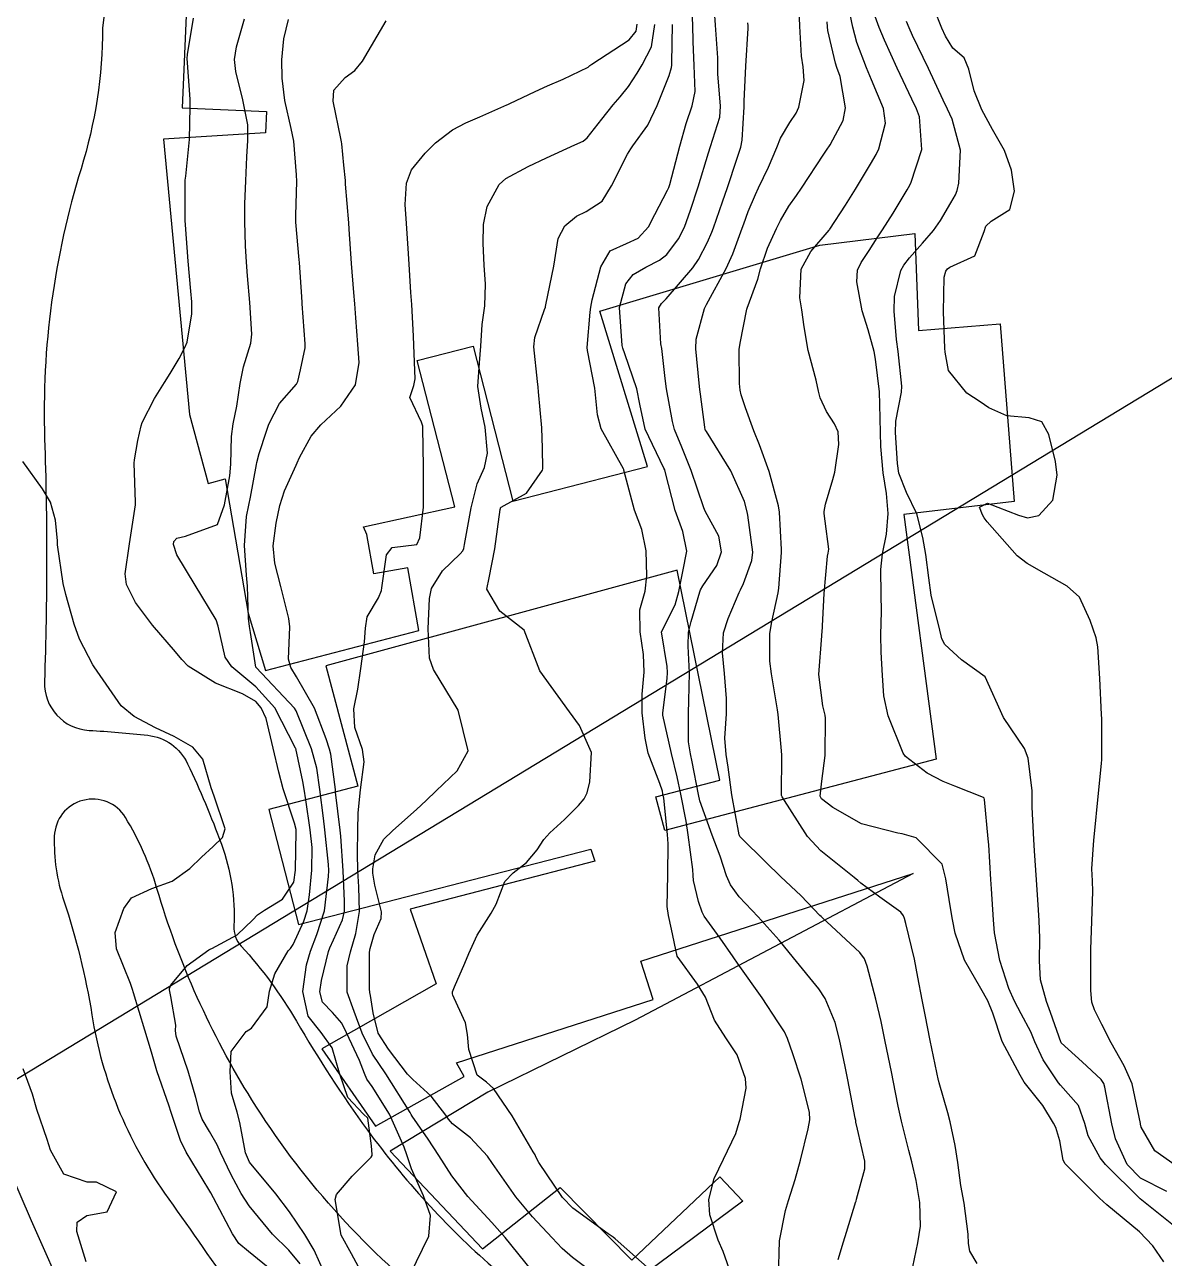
# Model space of a CAD drawing. Header units: metres. Extents: x 318500 to 325275, y 7408834 to 7428799.
# Drawn here: x 321069.2 to 321125.4, y 7409623 to 7409683.9 of the extents above; entities that cross this region are included whole.
import ezdxf

# ---------------------------------------------------------------- set-up
doc = ezdxf.new("R2010")
doc.units = ezdxf.units.M
doc.header["$MEASUREMENT"] = 0
doc.linetypes.add('CONTINUO', pattern=[0])
for name, color, linetype in [('Curvas de Nivel 1m', 11, 'Continuous'), ('Curvas de Nivel 5m', 15, 'Continuous'), ('Edificações', 30, 'Continuous'), ('TEXTO', 45, 'Continuous'), ('Vias Primárias', 230, 'Continuous')]:
    doc.layers.add(name, color=color, linetype=linetype)

msp = doc.modelspace()

# ---------------------------------------------------------------- linework, layer by layer
at = {"layer": 'Curvas de Nivel 1m', "flags": 128}
for points, elevation in [([(321113.027, 7409622.546), (321113.279, 7409623.724), (321113.406, 7409624.549), (321113.366, 7409625.723), (321113.196, 7409626.796), (321112.981, 7409627.729), (321112.836, 7409628.282), (321112.475, 7409629.737), (321112.311, 7409630.481), (321112.06, 7409631.743), (321111.99, 7409632.088), (321111.645, 7409633.747), (321111.457, 7409634.661), (321111.204, 7409635.752), (321110.772, 7409637.388), (321110.635, 7409637.758), (321110.415, 7409638.064), (321108.549, 7409639.788), (321108.494, 7409639.842), (321108.441, 7409639.891), (321107.507, 7409640.86), (321106.494, 7409641.819), (321106.46, 7409641.851), (321105.803, 7409642.493), (321104.489, 7409643.795), (321104.464, 7409643.84), (321104.449, 7409643.883), (321104.082, 7409645.847), (321103.907, 7409647.223), (321103.809, 7409647.851), (321103.75, 7409648.654), (321103.819, 7409649.851), (321103.817, 7409650.616), (321103.72, 7409651.853), (321103.625, 7409652.869), (321103.675, 7409653.854), (321103.912, 7409654.569), (321104.452, 7409655.843), (321104.515, 7409655.979), (321104.657, 7409656.298), (321105.082, 7409657.427), (321105.117, 7409657.836), (321104.878, 7409659.659), (321104.848, 7409659.839), (321104.708, 7409660.348), (321104.032, 7409661.85), (321102.832, 7409663.796), (321102.788, 7409663.87), (321102.777, 7409663.887), (321102.761, 7409664.006), (321102.54, 7409665.636), (321102.506, 7409665.874), (321102.471, 7409666.188), (321102.312, 7409667.877), (321102.334, 7409668.36), (321102.741, 7409669.871), (321102.842, 7409670.078), (321103.805, 7409671.856), (321104.141, 7409672.581), (321104.606, 7409673.844), (321104.68, 7409674.056), (321104.902, 7409674.672), (321105.252, 7409675.5), (321105.412, 7409675.835), (321105.903, 7409676.857), (321106.309, 7409677.826), (321106.49, 7409678.281), (321106.959, 7409679.069), (321107.26, 7409679.521), (321107.397, 7409679.814), (321107.667, 7409681.133), (321107.611, 7409681.811), (321107.532, 7409682.339), (321107.443, 7409683.814), (321107.388, 7409685.472)], 752), ([(321104.171, 7409621.84), (321103.665, 7409623.299), (321103.413, 7409623.852), (321102.997, 7409625.1), (321102.959, 7409625.859), (321103.212, 7409626.909), (321103.672, 7409627.849), (321104.293, 7409629.117), (321104.454, 7409629.683), (321104.492, 7409629.838), (321104.79, 7409631.368), (321104.76, 7409631.836), (321104.348, 7409633.016), (321103.792, 7409633.849), (321103.228, 7409634.717), (321102.787, 7409635.864), (321102.389, 7409636.496), (321101.387, 7409637.885), (321101.1, 7409639.22), (321100.96, 7409639.892), (321100.893, 7409640.342), (321100.924, 7409641.893), (321100.942, 7409643.434), (321100.912, 7409643.894), (321100.722, 7409645.692), (321100.687, 7409645.897), (321100.658, 7409646.034), (321100.525, 7409646.413), (321099.958, 7409647.906), (321099.804, 7409648.654), (321099.662, 7409649.909), (321099.667, 7409650.826), (321099.752, 7409651.908), (321099.729, 7409652.788), (321099.563, 7409653.911), (321099.549, 7409654.998), (321099.812, 7409655.908), (321099.897, 7409656.672), (321099.853, 7409657.908), (321099.64, 7409658.961), (321099.285, 7409659.914), (321098.757, 7409661.892), (321098.749, 7409661.92), (321098.731, 7409661.955), (321097.64, 7409663.937), (321097.455, 7409664.628), (321097.32, 7409665.942), (321096.956, 7409667.8), (321096.947, 7409667.948), (321097.094, 7409669.688), (321097.127, 7409669.946), (321097.197, 7409670.299), (321097.623, 7409671.939), (321098.085, 7409672.718), (321098.878, 7409673.088), (321099.455, 7409673.341), (321099.98, 7409673.909), (321100.28, 7409674.525), (321100.917, 7409675.712), (321100.973, 7409675.845), (321100.99, 7409675.899), (321101.019, 7409675.996), (321101.517, 7409677.891), (321101.829, 7409679.015), (321102.133, 7409679.883), (321102.272, 7409680.589), (321102.23, 7409681.882), (321102.174, 7409683.045), (321102.162, 7409683.883), (321102.118, 7409684.799)], 749), ([(321125.43, 7409622.779), (321124.881, 7409623.57), (321124.23, 7409624.27), (321122.612, 7409625.596), (321122.255, 7409625.923), (321120.545, 7409627.626), (321120.46, 7409627.805), (321120.291, 7409628.758), (321120.085, 7409629.421), (321119.977, 7409629.635), (321119.446, 7409630.511), (321118.533, 7409631.657), (321118.456, 7409631.782), (321118.335, 7409632), (321117.432, 7409633.669), (321116.973, 7409635.075), (321116.735, 7409635.676), (321116.389, 7409636.291), (321115.577, 7409637.692), (321115.112, 7409639.018), (321114.983, 7409639.702), (321114.91, 7409640.168), (321114.657, 7409641.707), (321114.471, 7409642.435), (321113.185, 7409643.73), (321112.493, 7409643.927), (321112.28, 7409643.955), (321110.5, 7409644.428), (321109.074, 7409645.219), (321108.518, 7409645.648), (321108.455, 7409645.791), (321108.527, 7409646.527), (321108.705, 7409647.788), (321108.715, 7409649.64), (321108.693, 7409649.788), (321108.577, 7409650.254), (321108.377, 7409651.793), (321108.532, 7409653.705), (321108.54, 7409653.791), (321108.548, 7409653.864), (321108.65, 7409655.79), (321108.817, 7409657.649), (321108.843, 7409657.788), (321108.881, 7409657.986), (321108.696, 7409659.375), (321108.655, 7409659.746), (321108.654, 7409659.791), (321108.645, 7409659.846), (321108.706, 7409660.206), (321109.076, 7409661.433), (321109.172, 7409661.783), (321109.376, 7409663.156), (321109.348, 7409663.781), (321109.156, 7409664.176), (321108.77, 7409664.783), (321108.445, 7409665.463), (321108.367, 7409665.796), (321108.25, 7409666.336), (321107.854, 7409667.804), (321107.661, 7409668.974), (321107.547, 7409669.809), (321107.445, 7409670.41), (321107.505, 7409671.81), (321107.994, 7409672.683), (321108.889, 7409673.748), (321108.906, 7409673.773), (321108.92, 7409673.79), (321109.702, 7409674.984), (321110.192, 7409675.771), (321110.932, 7409677.01), (321111.211, 7409677.484), (321111.347, 7409677.756), (321111.685, 7409679.027), (321111.58, 7409679.754), (321110.991, 7409681.173), (321110.731, 7409681.764), (321110.258, 7409683.017), (321110.063, 7409683.774), (321109.793, 7409685.024)], 754), ([(321125.981, 7409627.554), (321124.98, 7409628.262), (321124.299, 7409629.442), (321124.269, 7409629.58), (321124.266, 7409629.615), (321123.853, 7409631.585), (321123.458, 7409632.474), (321122.82, 7409633.595), (321122.369, 7409634.506), (321122.005, 7409635.234), (321121.868, 7409635.608), (321121.817, 7409636.18), (321121.822, 7409637.609), (321121.82, 7409638.208), (321121.872, 7409639.609), (321121.923, 7409641.077), (321121.901, 7409641.608), (321121.874, 7409642.203), (321121.965, 7409643.608), (321122.012, 7409644.093), (321122.162, 7409645.605), (321122.342, 7409647.407), (321122.362, 7409647.603), (321122.368, 7409647.777), (321122.36, 7409649.603), (321122.352, 7409649.825), (321122.26, 7409651.605), (321122.171, 7409653.162), (321122.079, 7409653.608), (321121.781, 7409654.465), (321121.267, 7409655.621), (321120.658, 7409656.155), (321119.506, 7409656.809), (321118.674, 7409657.276), (321118.173, 7409657.665), (321116.697, 7409659.341), (321116.555, 7409659.539), (321116.466, 7409659.684), (321116.327, 7409660.064), (321116.709, 7409660.255), (321118.246, 7409659.665), (321118.699, 7409659.533), (321119.252, 7409659.652), (321119.944, 7409660.409), (321120.16, 7409661.639), (321120.07, 7409662.311), (321119.739, 7409663.645), (321119.401, 7409664.285), (321118.768, 7409664.471), (321117.665, 7409664.567), (321116.773, 7409664.966), (321116.353, 7409665.264), (321115.692, 7409665.696), (321114.796, 7409666.807), (321114.627, 7409667.713), (321114.61, 7409667.917), (321114.547, 7409669.714), (321114.571, 7409671.428), (321114.656, 7409671.713), (321114.739, 7409671.835), (321114.863, 7409671.911), (321116.082, 7409672.482), (321116.55, 7409673.685), (321116.641, 7409673.937), (321116.898, 7409674.184), (321117.811, 7409674.766), (321118.052, 7409675.669), (321117.899, 7409676.701), (321117.561, 7409677.674), (321116.955, 7409678.712), (321116.437, 7409679.688), (321116.05, 7409680.628), (321115.795, 7409681.698), (321115.557, 7409682.253), (321115.01, 7409682.739), (321114.633, 7409683.332), (321114.456, 7409683.718), (321114.086, 7409684.673)], 757), ([(321082.763, 7409622.689), (321082.212, 7409623.356), (321081.403, 7409624.148), (321080.241, 7409625.555), (321079.856, 7409626.166), (321079.362, 7409627.075), (321078.826, 7409628.182), (321078.662, 7409628.563), (321078.29, 7409629.228), (321077.934, 7409629.833), (321077.794, 7409630.198), (321077.615, 7409630.896), (321077.237, 7409632.206), (321076.64, 7409633.932), (321076.604, 7409634.216), (321076.624, 7409634.477), (321076.377, 7409635.885), (321076.315, 7409636.221), (321076.315, 7409636.287), (321076.383, 7409636.45), (321077.185, 7409637.421), (321078.264, 7409638.192), (321078.363, 7409638.239), (321078.411, 7409638.261), (321079.661, 7409638.932), (321080.433, 7409639.685), (321080.668, 7409639.926), (321081.014, 7409640.154), (321081.888, 7409640.703), (321082.454, 7409641.531), (321082.543, 7409642.139), (321082.575, 7409644.053), (321082.567, 7409644.139), (321082.495, 7409644.457), (321081.927, 7409646.146), (321081.709, 7409646.968), (321081.43, 7409648.151), (321081.086, 7409649.631), (321080.849, 7409650.157), (321080.574, 7409650.455), (321079.915, 7409650.835), (321078.588, 7409651.363), (321077.234, 7409652.21), (321076.92, 7409652.532), (321076.607, 7409652.921), (321075.467, 7409654.232), (321074.637, 7409655.358), (321074.198, 7409656.247), (321074.129, 7409656.776), (321074.341, 7409658.245), (321074.637, 7409660.178), (321074.638, 7409660.241), (321074.641, 7409660.301), (321074.573, 7409662.242), (321074.582, 7409662.392), (321074.747, 7409663.347), (321074.912, 7409664.084), (321074.966, 7409664.238), (321075.571, 7409665.433), (321076.063, 7409666.227), (321076.349, 7409666.661), (321076.798, 7409667.404), (321077.079, 7409667.942), (321077.18, 7409668.214), (321077.423, 7409669.619), (321077.42, 7409670.211), (321077.371, 7409670.738), (321077.234, 7409672.214), (321077.103, 7409674.001), (321077.092, 7409674.217), (321077.087, 7409676.048), (321077.093, 7409676.217), (321077.118, 7409676.413), (321077.303, 7409678.215), (321077.343, 7409679.836), (321077.335, 7409680.215), (321077.205, 7409682.009), (321077.19, 7409682.217), (321077.199, 7409682.414), (321077.507, 7409684.213)], 742), ([(321084.026, 7409622.113), (321083.457, 7409623.366), (321082.993, 7409624.128), (321082.237, 7409625.254), (321081.574, 7409626.147), (321080.273, 7409627.703), (321080.069, 7409628.163), (321079.795, 7409629.668), (321079.651, 7409630.17), (321079.375, 7409631.113), (321079.307, 7409632.175), (321079.352, 7409633.168), (321080.101, 7409634.164), (321080.362, 7409634.33), (321081.146, 7409635.378), (321081.258, 7409636.151), (321081.523, 7409637.019), (321082.181, 7409638.142), (321082.284, 7409638.269), (321082.415, 7409638.468), (321082.954, 7409639.611), (321083.118, 7409640.13), (321083.231, 7409640.911), (321083.342, 7409642.127), (321083.358, 7409643.246), (321083.266, 7409644.128), (321083.044, 7409645.6), (321082.97, 7409646.133), (321082.908, 7409646.518), (321082.547, 7409648.14), (321082.54, 7409648.161), (321081.51, 7409650.151), (321080.585, 7409651.184), (321079.393, 7409652.178), (321079.068, 7409652.646), (321078.717, 7409654.189), (321078.625, 7409654.49), (321077.588, 7409656.206), (321076.672, 7409657.703), (321076.518, 7409658.222), (321076.536, 7409658.367), (321076.683, 7409658.538), (321077.104, 7409658.634), (321078.69, 7409659.208), (321079.032, 7409660.185), (321079.295, 7409661.608), (321079.348, 7409662.181), (321079.374, 7409663.558), (321079.459, 7409664.18), (321079.647, 7409665.056), (321079.798, 7409666.175), (321079.974, 7409666.991), (321080.327, 7409668.167), (321080.374, 7409668.609), (321080.275, 7409670.168), (321080.163, 7409671.481), (321080.114, 7409672.171), (321080.073, 7409672.971), (321080.031, 7409674.173), (321080.039, 7409675.037), (321080.077, 7409676.173), (321080.129, 7409677.369), (321080.189, 7409678.171), (321080.177, 7409678.946), (321079.943, 7409680.175), (321079.587, 7409681.585), (321079.521, 7409682.182), (321079.626, 7409682.8), (321080.021, 7409684.175)], 743), ([(321085.892, 7409622.085), (321085.296, 7409623.179), (321084.787, 7409624.101), (321084.489, 7409625.864), (321084.569, 7409626.105), (321085.341, 7409627.017), (321086.278, 7409627.955), (321086.32, 7409628.039), (321086.32, 7409628.08), (321086.284, 7409628.508), (321086.102, 7409629.887), (321085.894, 7409630.086), (321085.124, 7409630.91), (321084.705, 7409632.104), (321084.349, 7409633.353), (321083.8, 7409634.118), (321083.162, 7409634.922), (321082.894, 7409636.132), (321083.082, 7409637.448), (321083.275, 7409638.127), (321083.598, 7409638.947), (321083.976, 7409640.117), (321084.16, 7409641.818), (321084.178, 7409642.114), (321084.174, 7409642.405), (321083.989, 7409644.118), (321083.913, 7409644.705), (321083.737, 7409646.122), (321083.584, 7409647.178), (321083.329, 7409648.128), (321082.568, 7409650.009), (321082.481, 7409650.141), (321080.6, 7409652.136), (321080.584, 7409652.16), (321080.321, 7409653.868), (321080.268, 7409654.165), (321080.214, 7409654.579), (321080.161, 7409656.167), (321080.12, 7409656.706), (321080.013, 7409658.17), (321080.124, 7409659.598), (321080.231, 7409660.167), (321080.309, 7409660.563), (321080.604, 7409662.162), (321080.626, 7409662.267), (321080.738, 7409662.711), (321081.102, 7409663.81), (321081.227, 7409664.155), (321081.742, 7409665.179), (321082.58, 7409666.142), (321082.656, 7409666.267), (321082.791, 7409666.848), (321083.011, 7409667.933), (321083.02, 7409668.137), (321082.87, 7409670.109), (321082.865, 7409670.14), (321082.866, 7409670.165), (321082.843, 7409670.448), (321082.728, 7409672.141), (321082.718, 7409672.286), (321082.556, 7409674.143), (321082.552, 7409674.487), (321082.596, 7409676.143), (321082.593, 7409676.474), (321082.453, 7409678.145), (321082.327, 7409678.768), (321082.016, 7409680.15), (321081.879, 7409681.258), (321081.866, 7409682.151), (321081.962, 7409683.199), (321082.189, 7409684.148)], 744), ([(321094.204, 7409622.354), (321092.888, 7409623.993), (321092.231, 7409624.73), (321091.046, 7409626.018), (321090.265, 7409627.028), (321089.619, 7409628.04), (321089.092, 7409628.852), (321088.299, 7409629.986), (321088.255, 7409630.06), (321088.195, 7409630.167), (321086.993, 7409632.073), (321086.344, 7409633.036), (321085.837, 7409634.088), (321085.43, 7409635.153), (321085.085, 7409636.099), (321085.093, 7409637.406), (321085.25, 7409638.097), (321085.512, 7409639.005), (321085.697, 7409640.091), (321085.668, 7409641.307), (321085.618, 7409642.093), (321085.6, 7409642.967), (321085.615, 7409644.093), (321085.63, 7409644.966), (321085.75, 7409646.092), (321085.926, 7409647.481), (321085.839, 7409648.091), (321085.471, 7409649.181), (321085.422, 7409650.097), (321085.61, 7409651.069), (321085.757, 7409652.093), (321085.94, 7409653.417), (321085.988, 7409654.089), (321086.079, 7409654.637), (321086.643, 7409655.587), (321086.784, 7409655.943), (321086.797, 7409656.079), (321087.039, 7409657.712), (321087.313, 7409658.074), (321088.531, 7409658.212), (321088.685, 7409658.539), (321088.866, 7409660.058), (321088.866, 7409661.92), (321088.864, 7409662.058), (321088.832, 7409663.986), (321088.822, 7409664.059), (321088.812, 7409664.111), (321088.762, 7409664.265), (321088.184, 7409665.476), (321088.382, 7409666.064), (321088.453, 7409666.396), (321088.389, 7409668.064), (321088.367, 7409668.515), (321088.277, 7409670.066), (321088.24, 7409670.672), (321088.156, 7409672.067), (321088.106, 7409672.834), (321088.012, 7409674.069), (321087.957, 7409675.017), (321088.012, 7409676.069), (321088.27, 7409676.723), (321088.935, 7409677.543), (321089.456, 7409678.052), (321090.295, 7409678.694), (321090.955, 7409679.05), (321091.635, 7409679.345), (321092.969, 7409679.929), (321093.017, 7409679.952), (321093.118, 7409679.999), (321094.368, 7409680.597), (321094.983, 7409680.866), (321095.755, 7409681.202), (321096.998, 7409681.802), (321097.077, 7409681.87), (321097.171, 7409681.947), (321099.012, 7409683.143), (321099.362, 7409683.571), (321099.406, 7409683.916)], 746), ([(321096.812, 7409622.547), (321096.211, 7409623.007), (321095.704, 7409623.447), (321095.21, 7409623.965), (321094.235, 7409625.008), (321093.412, 7409625.988), (321092.275, 7409627.635), (321092.025, 7409628.004), (321091.181, 7409628.909), (321090.296, 7409629.601), (321090.089, 7409629.825), (321089.955, 7409630.035), (321089.243, 7409630.975), (321088.326, 7409631.795), (321088.075, 7409632.063), (321087.125, 7409633.296), (321086.627, 7409634.077), (321086.37, 7409635.09), (321086.238, 7409635.942), (321086.211, 7409636.083), (321086.195, 7409636.27), (321086.197, 7409638.083), (321086.225, 7409638.27), (321086.423, 7409638.961), (321086.762, 7409639.75), (321086.791, 7409640.076), (321086.453, 7409641.393), (321086.357, 7409641.98), (321086.349, 7409642.082), (321086.351, 7409642.192), (321086.472, 7409642.886), (321086.9, 7409643.659), (321087.335, 7409644.072), (321087.944, 7409644.62), (321088.506, 7409645.135), (321088.985, 7409645.58), (321089.484, 7409646.046), (321090.53, 7409647.03), (321091.06, 7409648.022), (321090.57, 7409650.03), (321089.36, 7409652.049), (321089.163, 7409652.609), (321089.092, 7409654.053), (321089.148, 7409655.547), (321089.256, 7409656.051), (321089.791, 7409656.916), (321090.676, 7409657.757), (321090.81, 7409657.897), (321090.847, 7409658.027), (321090.879, 7409658.224), (321091.206, 7409660.022), (321091.515, 7409661.221), (321091.868, 7409662.013), (321092.017, 7409662.735), (321091.897, 7409664.013), (321091.713, 7409664.96), (321091.537, 7409666.019), (321091.625, 7409667.19), (321091.692, 7409668.017), (321091.757, 7409669.085), (321091.887, 7409670.014), (321091.921, 7409671.085), (321091.864, 7409672.015), (321091.811, 7409673.081), (321091.819, 7409674.016), (321092.008, 7409674.909), (321092.589, 7409676.005), (321092.923, 7409676.298), (321094.027, 7409676.891), (321094.933, 7409677.316), (321096.342, 7409677.959), (321096.751, 7409678.145), (321096.945, 7409678.309), (321097.672, 7409679.227), (321098.23, 7409679.931), (321098.568, 7409680.334), (321098.984, 7409680.842), (321099.406, 7409681.504), (321099.661, 7409681.913), (321100.117, 7409682.801), (321100.277, 7409683.907)], 747), ([(321100.204, 7409622.258), (321098.326, 7409623.919), (321098.221, 7409624.003), (321097.975, 7409624.172), (321096.242, 7409625.431), (321095.731, 7409625.958), (321094.553, 7409627.698), (321094.415, 7409627.978), (321094.374, 7409628.072), (321094.282, 7409628.218), (321093.242, 7409629.991), (321092.32, 7409631.354), (321091.973, 7409631.653), (321091.504, 7409632.012), (321091.095, 7409633.272), (321091.025, 7409634.02), (321090.927, 7409634.583), (321090.378, 7409635.813), (321090.304, 7409635.956), (321090.289, 7409636.031), (321090.294, 7409636.118), (321090.385, 7409636.367), (321090.893, 7409637.532), (321091.1, 7409638.02), (321091.517, 7409638.921), (321092.204, 7409640.004), (321092.445, 7409640.459), (321092.882, 7409641.569), (321093.283, 7409641.992), (321093.949, 7409642.504), (321094.477, 7409643.129), (321094.81, 7409643.651), (321095.096, 7409643.971), (321095.822, 7409644.639), (321096.511, 7409645.322), (321096.802, 7409645.659), (321096.94, 7409645.944), (321097.081, 7409646.497), (321097.16, 7409647.941), (321096.56, 7409649.285), (321096.069, 7409649.958), (321094.6, 7409651.98), (321093.837, 7409653.988), (321092.634, 7409654.928), (321091.982, 7409656.01), (321092.097, 7409656.57), (321092.386, 7409658.004), (321092.649, 7409659.95), (321092.657, 7409660.001), (321092.667, 7409660.034), (321092.701, 7409660.064), (321093.95, 7409660.749), (321094.729, 7409661.889), (321094.756, 7409661.953), (321094.759, 7409661.98), (321094.745, 7409662.98), (321094.705, 7409663.981), (321094.547, 7409665.752), (321094.526, 7409665.983), (321094.497, 7409666.27), (321094.309, 7409667.985), (321094.361, 7409668.441), (321094.838, 7409669.824), (321094.879, 7409669.94), (321094.889, 7409669.979), (321094.909, 7409670.048), (321095.303, 7409671.973), (321095.518, 7409673.333), (321095.847, 7409673.966), (321096.424, 7409674.43), (321096.901, 7409674.666), (321097.678, 7409675.169), (321098.144, 7409675.932), (321098.936, 7409677.491), (321099.093, 7409677.764), (321099.203, 7409677.917), (321099.938, 7409678.928), (321100.394, 7409679.906), (321100.56, 7409680.321), (321100.992, 7409681.382), (321101.115, 7409681.781), (321101.122, 7409681.898), (321101.12, 7409682.017), (321101.16, 7409683.898)], 748), ([(321109.332, 7409622.894), (321109.596, 7409623.769), (321109.744, 7409624.25), (321110.214, 7409625.761), (321110.226, 7409625.785), (321110.252, 7409625.88), (321110.657, 7409627.374), (321110.652, 7409627.756), (321110.296, 7409629.331), (321110.214, 7409629.676), (321110.205, 7409629.761), (321110.187, 7409629.876), (321109.813, 7409631.768), (321109.682, 7409632.428), (321109.411, 7409633.774), (321109.196, 7409634.605), (321108.704, 7409635.785), (321108.387, 7409636.263), (321107.137, 7409637.809), (321106.423, 7409638.678), (321105.388, 7409639.831), (321104.45, 7409640.809), (321104.014, 7409641.405), (321103.829, 7409641.849), (321103.512, 7409642.817), (321103.117, 7409643.861), (321102.515, 7409645.554), (321102.438, 7409645.871), (321102.137, 7409647.477), (321102.046, 7409647.877), (321101.952, 7409648.476), (321101.941, 7409649.879), (321101.969, 7409650.489), (321101.995, 7409651.879), (321101.935, 7409653.202), (321101.955, 7409653.88), (321102.087, 7409654.42), (321102.504, 7409655.872), (321102.541, 7409655.983), (321102.655, 7409656.183), (321103.354, 7409657.175), (321103.573, 7409657.857), (321103.451, 7409658.622), (321102.774, 7409659.869), (321102.702, 7409660.031), (321102.082, 7409661.88), (321101.611, 7409663.023), (321101.264, 7409663.892), (321101.162, 7409664.292), (321100.859, 7409665.899), (321100.788, 7409666.411), (321100.623, 7409667.902), (321100.589, 7409668.127), (321100.478, 7409669.904), (321100.614, 7409670.13), (321100.845, 7409670.351), (321102.157, 7409671.881), (321102.443, 7409672.3), (321102.879, 7409673.152), (321103.104, 7409673.65), (321103.188, 7409673.866), (321103.625, 7409675.143), (321103.87, 7409675.856), (321104.332, 7409677.247), (321104.525, 7409677.846), (321104.596, 7409678.194), (321104.695, 7409679.844), (321104.704, 7409680.114), (321104.781, 7409681.843), (321104.892, 7409683.715), (321104.89, 7409683.842), (321104.886, 7409683.978)], 751), ([(321116.21, 7409622.703), (321115.846, 7409623.315), (321115.785, 7409623.687), (321115.755, 7409624.159), (321115.557, 7409625.69), (321115.406, 7409626.55), (321115.243, 7409627.696), (321115.122, 7409628.531), (321114.869, 7409629.701), (321114.757, 7409630.153), (321114.329, 7409631.627), (321114.307, 7409631.71), (321114.303, 7409631.738), (321113.89, 7409633.717), (321113.632, 7409634.98), (321113.481, 7409635.723), (321113.276, 7409636.847), (321113.107, 7409637.73), (321112.676, 7409639.496), (321112.615, 7409639.737), (321112.572, 7409639.868), (321112.443, 7409640.062), (321111.396, 7409640.805), (321110.457, 7409641.492), (321110.312, 7409641.615), (321110.129, 7409641.765), (321108.479, 7409643.08), (321107.822, 7409643.8), (321106.58, 7409645.758), (321106.545, 7409645.82), (321106.541, 7409645.841), (321106.551, 7409647.82), (321106.543, 7409648.022), (321106.372, 7409649.822), (321106.339, 7409650.057), (321106.043, 7409651.826), (321105.97, 7409652.462), (321105.973, 7409653.826), (321106.061, 7409654.394), (321106.371, 7409655.823), (321106.409, 7409656.067), (321106.539, 7409657.821), (321106.537, 7409657.966), (321106.442, 7409659.823), (321106.398, 7409660.129), (321105.93, 7409661.828), (321105.448, 7409663.134), (321105.178, 7409663.836), (321104.771, 7409664.974), (321104.547, 7409665.613), (321104.494, 7409665.844), (321104.463, 7409666.167), (321104.458, 7409667.845), (321104.493, 7409668.166), (321104.824, 7409669.84), (321104.841, 7409669.891), (321105.373, 7409671.317), (321105.502, 7409671.834), (321105.844, 7409672.862), (321106.293, 7409673.826), (321106.494, 7409674.226), (321106.907, 7409674.935), (321107.28, 7409675.449), (321107.537, 7409675.811), (321108.64, 7409677.497), (321108.835, 7409677.792), (321108.874, 7409677.858), (321108.943, 7409677.967), (321109.58, 7409679.161), (321109.705, 7409679.779), (321109.446, 7409681.33), (321109.276, 7409681.786), (321109.211, 7409681.996), (321109.01, 7409682.838), (321108.834, 7409683.609), (321108.814, 7409683.793), (321108.789, 7409684.028)], 753), ([(321125.565, 7409626.255), (321124.27, 7409626.918), (321123.614, 7409627.587), (321123.033, 7409628.853), (321122.857, 7409629.594), (321122.517, 7409631.408), (321122.457, 7409631.599), (321122.333, 7409631.784), (321121.396, 7409632.665), (321120.36, 7409633.61), (321119.833, 7409635.096), (321119.625, 7409635.641), (321119.33, 7409636.712), (321119.286, 7409637.647), (321119.306, 7409638.768), (321119.271, 7409639.648), (321119.217, 7409640.418), (321119.136, 7409641.65), (321119.043, 7409643.09), (321119.005, 7409643.652), (321118.926, 7409645.242), (321118.925, 7409645.654), (321118.926, 7409646.056), (321118.722, 7409647.657), (321118.547, 7409648.136), (321117.512, 7409649.671), (321116.6, 7409651.68), (321115.428, 7409652.517), (321114.616, 7409653.271), (321114.464, 7409653.558), (321114.425, 7409653.713), (321114.357, 7409653.981), (321113.926, 7409655.721), (321113.816, 7409656.569), (321113.668, 7409657.725), (321113.529, 7409658.568), (321113.228, 7409659.732), (321112.716, 7409660.783), (321112.341, 7409661.744), (321112.268, 7409662.214), (321112.173, 7409663.746), (321112.194, 7409664.318), (321112.468, 7409665.743), (321112.485, 7409666.043), (321112.303, 7409667.745), (321112.228, 7409668.336), (321112.098, 7409669.747), (321112.124, 7409670.47), (321112.439, 7409671.744), (321112.586, 7409672.021), (321112.87, 7409672.38), (321113.507, 7409673.104), (321114.047, 7409673.723), (321114.398, 7409674.217), (321114.911, 7409675.098), (321115.138, 7409675.485), (321115.221, 7409675.705), (321115.292, 7409676.073), (321115.378, 7409677.703), (321114.963, 7409679.234), (321114.736, 7409679.714), (321114.521, 7409680.173), (321113.794, 7409681.728), (321113.543, 7409682.27), (321113.016, 7409683.368), (321112.846, 7409683.742), (321112.718, 7409684.05)], 756), ([(321081.627, 7409622.146), (321080.211, 7409623.288), (321079.734, 7409623.689), (321079.429, 7409624.172), (321078.485, 7409625.948), (321078.348, 7409626.189), (321078.252, 7409626.353), (321077.141, 7409628.207), (321076.859, 7409628.784), (321076.386, 7409630.219), (321076.304, 7409630.472), (321075.687, 7409632.226), (321075.431, 7409633.142), (321075.102, 7409634.233), (321074.542, 7409636.074), (321074.491, 7409636.239), (321074.384, 7409636.532), (321073.69, 7409638.251), (321073.625, 7409639.049), (321074.062, 7409640.246), (321074.445, 7409640.757), (321075.449, 7409641.231), (321076.454, 7409641.596), (321077.323, 7409642.207), (321077.896, 7409642.771), (321078.477, 7409643.301), (321078.93, 7409643.737), (321079.06, 7409644.181), (321078.514, 7409645.791), (321078.374, 7409646.192), (321077.953, 7409647.617), (321077.472, 7409648.206), (321076.548, 7409648.732), (321075.621, 7409649.162), (321074.562, 7409649.717), (321073.932, 7409650.25), (321072.598, 7409652.169), (321072.536, 7409652.271), (321071.865, 7409653.534), (321071.604, 7409654.285), (321071.191, 7409655.743), (321071.056, 7409656.294), (321070.775, 7409658.202), (321070.777, 7409658.299), (321070.788, 7409658.405), (321070.691, 7409659.421), (321070.441, 7409660.303), (321070.043, 7409660.973), (321069.078, 7409662.317)], 741)]:
    msp.add_lwpolyline(points, dxfattribs=dict(at, elevation=elevation))
at = {"layer": 'Curvas de Nivel 5m', "flags": 128}
for points, elevation in [([(321106.391, 7409622.006), (321106.44, 7409623.817), (321106.735, 7409625.32), (321106.887, 7409625.81), (321107.213, 7409626.858), (321107.481, 7409627.802), (321107.854, 7409629.355), (321107.941, 7409629.795), (321107.929, 7409630.172), (321107.508, 7409631.802), (321107.096, 7409633.062), (321106.844, 7409633.813), (321106.691, 7409634.143), (321106.368, 7409634.634), (321105.579, 7409635.828), (321104.405, 7409637.494), (321104.157, 7409637.844), (321103.512, 7409638.765), (321102.728, 7409639.866), (321102.629, 7409640.054), (321102.447, 7409640.578), (321102.201, 7409641.617), (321102.183, 7409641.874), (321102.17, 7409642.169), (321101.934, 7409643.878), (321101.826, 7409644.554), (321101.573, 7409645.884), (321101.38, 7409646.739), (321101.1, 7409647.892), (321100.682, 7409649.785), (321100.676, 7409649.898), (321100.899, 7409651.592), (321100.913, 7409651.895), (321100.893, 7409652.186), (321100.62, 7409653.9), (321101.287, 7409655.243), (321101.464, 7409655.888), (321101.668, 7409656.882), (321101.865, 7409657.882), (321101.668, 7409658.863), (321101.293, 7409659.891), (321100.802, 7409661.826), (321100.781, 7409661.899), (321100.731, 7409661.995), (321099.812, 7409663.909), (321099.54, 7409665.145), (321099.392, 7409665.914), (321098.806, 7409667.638), (321098.709, 7409667.922), (321098.679, 7409668.055), (321098.536, 7409669.925), (321098.852, 7409671.094), (321099.223, 7409671.55), (321099.838, 7409671.91), (321100.51, 7409672.258), (321100.87, 7409672.548), (321101.457, 7409673.316), (321101.748, 7409673.887), (321102.049, 7409674.737), (321102.422, 7409675.877), (321102.937, 7409677.559), (321103.039, 7409677.869), (321103.49, 7409679.334), (321103.531, 7409679.862), (321103.398, 7409681.46), (321103.391, 7409681.864), (321103.391, 7409682.251), (321103.279, 7409683.866), (321103.142, 7409685.776)], 750), ([(321126.231, 7409624.314), (321124.673, 7409625.574), (321124.255, 7409625.902), (321122.541, 7409627.597), (321122.283, 7409627.92), (321121.691, 7409629.006), (321121.519, 7409629.612), (321121.202, 7409630.505), (321120.328, 7409631.511), (321120.217, 7409631.632), (321119.462, 7409632.758), (321119.056, 7409633.65), (321118.852, 7409634.14), (321118.374, 7409635.035), (321118.043, 7409635.663), (321117.768, 7409636.288), (321117.331, 7409637.671), (321117.06, 7409639.044), (321117.005, 7409639.674), (321116.92, 7409641.211), (321116.888, 7409641.676), (321116.779, 7409643.384), (321116.756, 7409643.677), (321116.573, 7409645.626), (321116.557, 7409645.68), (321116.52, 7409645.719), (321115.103, 7409646.279), (321114.528, 7409646.513), (321113.735, 7409646.925), (321112.669, 7409647.738), (321112.543, 7409647.914), (321111.805, 7409649.748), (321111.593, 7409650.742), (321111.534, 7409651.751), (321111.469, 7409652.894), (321111.441, 7409653.752), (321111.475, 7409654.914), (321111.468, 7409655.752), (321111.44, 7409656.981), (321111.531, 7409657.751), (321111.719, 7409658.72), (321111.811, 7409659.749), (321111.729, 7409660.736), (321111.56, 7409661.752), (321111.45, 7409663.053), (321111.425, 7409663.753), (321111.395, 7409665.132), (321111.388, 7409665.754), (321111.187, 7409667.373), (321111.111, 7409667.757), (321110.826, 7409668.824), (321110.528, 7409669.765), (321110.269, 7409671.184), (321110.301, 7409671.768), (321110.479, 7409672.152), (321110.875, 7409672.744), (321111.272, 7409673.368), (321111.535, 7409673.754), (321112.063, 7409674.588), (321112.744, 7409675.742), (321112.808, 7409675.855), (321112.923, 7409676.06), (321113.48, 7409677.732), (321113.354, 7409679.344), (321113.201, 7409679.737), (321112.977, 7409680.21), (321112.258, 7409681.747), (321111.631, 7409683.137), (321111.359, 7409683.757), (321111.033, 7409684.655)], 755), ([(321088.201, 7409622.166), (321089.119, 7409624.047), (321089.202, 7409625.079), (321088.867, 7409626.051), (321088.27, 7409627.378), (321088.029, 7409628.063), (321087.901, 7409628.447), (321087.181, 7409630.071), (321086.321, 7409631.451), (321086.054, 7409631.813), (321085.947, 7409632.086), (321085.702, 7409632.727), (321085.054, 7409634.1), (321084.828, 7409634.567), (321084.37, 7409635.105), (321083.873, 7409635.616), (321083.742, 7409636.12), (321083.823, 7409636.684), (321084.169, 7409638.114), (321084.232, 7409638.293), (321084.419, 7409638.685), (321084.864, 7409639.673), (321084.95, 7409640.102), (321084.95, 7409640.607), (321084.888, 7409642.104), (321084.775, 7409643.817), (321084.751, 7409644.106), (321084.518, 7409645.987), (321084.505, 7409646.11), (321084.284, 7409647.86), (321084.218, 7409648.115), (321084.048, 7409648.616), (321083.483, 7409650.126), (321082.593, 7409651.677), (321082.3, 7409652.143), (321082.188, 7409652.56), (321082.256, 7409654.144), (321082.214, 7409654.557), (321081.811, 7409656.148), (321081.52, 7409657.299), (321081.44, 7409658.152), (321081.577, 7409659.266), (321081.764, 7409660.149), (321081.989, 7409660.869), (321082.576, 7409662.142), (321082.626, 7409662.246), (321082.736, 7409662.514), (321083.312, 7409663.571), (321083.786, 7409664.125), (321084.769, 7409665.048), (321085.498, 7409666.099), (321085.685, 7409667.209), (321085.615, 7409668.098), (321085.515, 7409669.414), (321085.464, 7409670.101), (321085.416, 7409670.672), (321085.31, 7409672.103), (321085.193, 7409673.798), (321085.172, 7409674.106), (321085.006, 7409676.021), (321085.004, 7409676.109), (321085.008, 7409676.196), (321084.929, 7409676.961), (321084.83, 7409678.003), (321084.817, 7409678.112), (321084.781, 7409678.274), (321084.4, 7409680.119), (321084.437, 7409680.659), (321084.988, 7409681.285), (321085.471, 7409681.625), (321085.842, 7409682.097), (321087.02, 7409684.08)], 745), ([(321072.198, 7409622.778), (321071.735, 7409624.277), (321071.76, 7409624.744), (321072.232, 7409625.07), (321073.236, 7409625.254), (321073.692, 7409626.248), (321072.707, 7409626.715), (321072.255, 7409626.721), (321071.088, 7409627.117), (321070.431, 7409628.298), (321070.278, 7409628.831), (321069.764, 7409630.305), (321069.549, 7409631.07), (321069.079, 7409632.313)], 740)]:
    msp.add_lwpolyline(points, dxfattribs=dict(at, elevation=elevation))
at = {"layer": 'Edificações'}
msp.add_lwpolyline([(321077.175, 7409685.106), (321076.942, 7409679.782), (321081.102, 7409679.6), (321081.056, 7409678.559), (321076.02, 7409678.242), (321077.299, 7409664.641), (321078.229, 7409661.232), (321079.063, 7409661.46), (321080.193, 7409654.834), (321081.06, 7409652), (321088.633, 7409653.97), (321088.087, 7409657.063), (321086.406, 7409656.766), (321086.061, 7409658.717), (321085.901, 7409659.087), (321090.407, 7409660.076), (321088.554, 7409667.302), (321091.309, 7409668.008), (321093.271, 7409660.353), (321099.923, 7409662.066), (321097.57, 7409669.736), (321108.431, 7409673.001), (321113.125, 7409673.583), (321113.306, 7409668.793), (321117.336, 7409669.115), (321118.039, 7409660.338), (321112.583, 7409659.707), (321114.177, 7409647.609), (321100.777, 7409644.093), (321100.339, 7409645.759), (321103.49, 7409646.577), (321101.393, 7409656.952), (321084.042, 7409652.218), (321085.608, 7409646.282), (321081.219, 7409645.124), (321082.682, 7409639.442), (321097.128, 7409643.162), (321097.325, 7409642.581), (321088.202, 7409640.197), (321089.491, 7409636.525), (321083.841, 7409633.304), (321086.481, 7409629.485), (321090.87, 7409631.933), (321090.489, 7409632.616), (321100.207, 7409635.745), (321099.599, 7409637.632), (321113.048, 7409641.962), (321099.319, 7409634.718), (321092.031, 7409631.163), (321087.205, 7409628.244), (321091.777, 7409623.42), (321095.615, 7409626.46), (321099.146, 7409622.873), (321103.492, 7409626.988), (321104.628, 7409625.788), (321099.889, 7409622.265)], dxfattribs=at)
at = {"layer": 'TEXTO', "linetype": 'CONTINUO'}
msp.add_polyline3d([(321056.008, 7409624.08, 0), (321236.899, 7409733.879, 0)], dxfattribs=at)
at = {"layer": 'Vias Primárias'}
for points in [[(321062.688, 7409746.888, -0.003971), (321065.162, 7409742.393, -0.035797), (321068.062, 7409735.961, -0.071735), (321069.811, 7409727.714, 0.000347), (321070.233, 7409721.354, -0.063373), (321069.597, 7409710.68, 0.02533), (321067.285, 7409693.718), (321066.235, 7409686.201), (321064.286, 7409672.58), (321063.702, 7409667.269, 0.019678), (321063.01, 7409657.452, -0.003758), (321062.777, 7409651.411, 0.079079), (321064.239, 7409638.389, 0.009334), (321065.597, 7409633.812), (321069.486, 7409624.824), (321071.307, 7409620.706, 0.061205), (321075.687, 7409613.373, 0.041639), (321086.003, 7409602.165, 0.056792), (321094.23, 7409596.165, -0.010973), (321107.248, 7409588.385, 0.002766), (321116.798, 7409582.464, 0.0028), (321129.683, 7409574.672, -0.014317), (321136.607, 7409570.264)], [(321075.235, 7409701.338), (321073.012, 7409683.742, -0.074705), (321071.947, 7409676.778, 0.083613), (321070.148, 7409663.436, -0.016748), (321070.139, 7409651.447, 0.40872), (321072.351, 7409649.034, -0.014528), (321075.237, 7409648.796, -0.259764), (321077.209, 7409647.39, -0.022491), (321078.88, 7409643.416, -0.101347), (321079.495, 7409639.38, 0.200767), (321079.858, 7409638.372, -0.053583), (321082.582, 7409634.672, 0.0253), (321086.089, 7409629.297, 0.055827), (321092.268, 7409622.533)], [(321089.367, 7409620.719, -0.085946), (321080.383, 7409630.789, -0.067391), (321075.693, 7409641.223, 0.064653), (321074.14, 7409644.731, 0.746152), (321070.626, 7409643.806, 0.08908), (321071.096, 7409640.62, -0.041577), (321072.481, 7409634.981, 0.115266), (321076.069, 7409626.185, -0.007523), (321082.673, 7409616.568, 0.085122)]]:
    msp.add_lwpolyline(points, format="xyb", dxfattribs=at)

doc.saveas('drawing.dxf')
